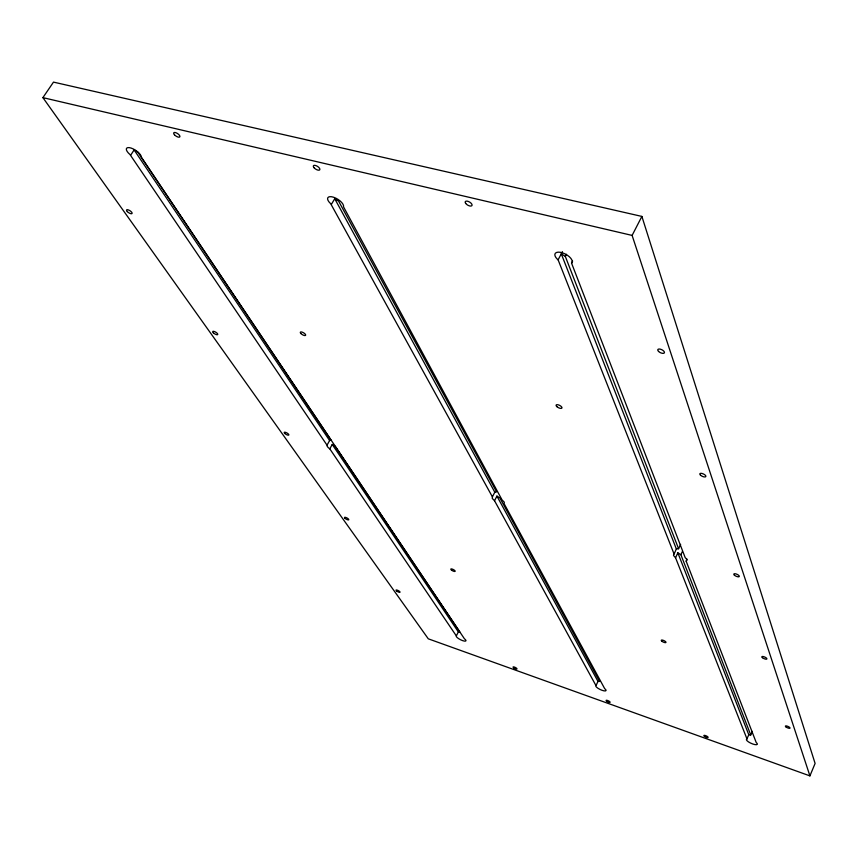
<?xml version="1.0" encoding="UTF-8"?>
<svg xmlns="http://www.w3.org/2000/svg" width="858" height="858" viewBox="0 0 858 858"><rect width="100%" height="100%" fill="white"/><g stroke="black" fill="none" stroke-linecap="round" stroke-linejoin="round"><path stroke-width="1.29" d="M809.92 775.889L815.1 763.427L641.881 216.42L53.496 82.111L42.9 97.63L428.292 638.824L809.92 775.889L632.11 235.414L641.881 216.42M687.054 559.116L686.132 561.1L756.188 742.449A5.995 1.684 24.1 0 1 752.713 743.983A5.995 1.684 24.1 0 1 746.728 739.092L748.82 734.866L750.729 734.952L752.262 731.381M750.729 734.952L680.898 554.718L682.421 551.447M747.018 739.028L675.557 557.764L673.476 555.426L676.351 548.97L678.581 548.734L680.63 544.347M675.557 557.764L677.852 552.842L680.898 554.718M596.128 685.381L597.994 681.434L599.624 681.434L499.892 497.919L496.921 496.106L494.54 500.74L595.902 685.456A5.695 1.566 25.6 0 0 602.08 690.315A5.695 1.566 25.6 0 0 604.643 688.566L504.15 503.764L504.3 502.209L502.037 499.882L343.532 206.853A9.116 3.915 31.7 0 0 338.063 199.421A9.116 3.915 31.7 0 0 328.496 197.072A9.116 3.915 31.7 0 0 330.684 203.7L492.395 496.857L492.267 498.423L494.54 500.74M456.435 635.714L458.354 631.949L459.727 631.885L335.146 446.224L332.239 444.465L329.794 448.841L456.263 635.799A5.459 1.459 26.9 0 0 462.591 640.615A5.459 1.459 26.9 0 0 464.36 638.684L141.409 157.346A8.794 3.4 33.8 0 0 135.328 150.118A8.794 3.4 33.8 0 0 126.823 148.037A8.794 3.4 33.8 0 0 129.987 154.547L326.984 445.109A6.671 2.156 29.1 0 0 329.236 448.444L329.794 448.841M492.395 496.857L494.798 492.202L496.61 491.881L338.653 201.212L334.738 198.724L331.435 204.29M686.132 561.1L686.464 560.95A7.347 2.595 24.9 0 0 685.21 557.668L571.557 263.138L572.618 261.122M678.581 548.734L565.336 256.445L566.495 254.268M674.034 553.914L558.108 259.835L562.44 251.651M327.155 444.937L329.611 440.551L331.081 440.165L137.913 152.295L134.116 149.925L130.738 155.116M571.557 263.138L571.932 262.784A9.588 4.494 28.2 0 0 567.288 255.169A9.588 4.494 28.2 0 0 556.434 252.509A9.588 4.494 28.2 0 0 557.357 259.223L558.108 259.835M42.9 97.63L632.11 235.414M565.336 256.445L561.282 253.829L676.351 548.97M134.116 149.925L329.611 440.551M332.239 444.465L458.354 631.949M334.738 198.724L494.798 492.202M496.921 496.106L597.994 681.434M677.852 552.842L748.82 734.866M127.306 211.594A3.26 1.18 33 0 0 132.035 213.535A3.26 1.18 33 0 0 128.646 210.017A3.26 1.18 33 0 0 127.306 211.594M213.31 332.786A2.917 0.987 31 0 0 217.642 334.62A2.917 0.987 31 0 0 214.736 331.66A2.917 0.987 31 0 0 213.31 332.786M284.706 433.387A2.638 0.837 29.5 0 0 288.706 435.113A2.638 0.837 29.5 0 0 286.175 432.582A2.638 0.837 29.5 0 0 284.706 433.387M344.916 518.243A2.424 0.719 28.4 0 0 348.627 519.873A2.424 0.719 28.4 0 0 346.396 517.674A2.424 0.719 28.4 0 0 344.916 518.243M658.569 351.448A3.668 1.652 25.9 0 0 664.307 352.949A3.668 1.652 25.9 0 0 660.435 349.195A3.668 1.652 25.9 0 0 658.569 351.448M734.416 575.182A2.992 1.062 24.2 0 0 739.146 576.673A2.992 1.062 24.2 0 0 736.132 573.97A2.992 1.062 24.2 0 0 734.416 575.182M762.387 657.657A2.746 0.879 23.9 0 0 766.73 659.116A2.746 0.879 23.9 0 0 764.006 656.756A2.746 0.879 23.9 0 0 762.387 657.657M786.282 727.176A2.531 0.74 23.7 0 0 790.014 728.12A2.531 0.74 23.7 0 0 786.807 726.007A2.531 0.74 23.7 0 0 786.282 727.176M700.514 475.182A3.293 1.308 24.8 0 0 705.705 476.705A3.293 1.308 24.8 0 0 702.305 473.541A3.293 1.308 24.8 0 0 700.514 475.182M396.739 591.076A2.242 0.611 27.6 0 0 400.01 592.213A2.242 0.611 27.6 0 0 397.351 590.186A2.242 0.611 27.6 0 0 396.739 591.076M174.464 134.781A3.668 1.491 33.9 0 0 179.794 136.915A3.668 1.491 33.9 0 0 176.105 132.786A3.668 1.491 33.9 0 0 174.464 134.781M314.007 167.685A3.754 1.641 32.3 0 0 319.659 169.927A3.754 1.641 32.3 0 0 316.173 165.701A3.754 1.641 32.3 0 0 314.007 167.685M465.701 203.443A3.872 1.813 30.1 0 0 471.707 205.823A3.872 1.813 30.1 0 0 468.468 201.501A3.872 1.813 30.1 0 0 465.701 203.443M704.375 736.228A2.317 0.633 24.6 0 0 708 737.537A2.317 0.633 24.6 0 0 705.63 735.628A2.317 0.633 24.6 0 0 704.375 736.228M606.617 701.158A2.242 0.611 25.5 0 0 610.059 702.402A2.242 0.611 25.5 0 0 607.646 700.503A2.242 0.611 25.5 0 0 606.617 701.158M513.663 667.814A2.177 0.579 26.4 0 0 516.945 668.993A2.177 0.579 26.4 0 0 514.478 667.106A2.177 0.579 26.4 0 0 513.663 667.814M300.858 333.494A3.067 1.115 30.4 0 0 305.491 335.435A3.067 1.115 30.4 0 0 302.595 332.303A3.067 1.115 30.4 0 0 300.858 333.494M556.928 406.681A3.26 1.298 27 0 0 561.893 408.097A3.26 1.298 27 0 0 558.29 404.847A3.26 1.298 27 0 0 556.928 406.681M451.533 570.12A2.424 0.719 27.3 0 0 455.126 571.331A2.424 0.719 27.3 0 0 452.316 569.111A2.424 0.719 27.3 0 0 451.533 570.12M661.85 641.194A2.585 0.804 25 0 0 665.872 642.556A2.585 0.804 25 0 0 663.17 640.293A2.585 0.804 25 0 0 661.85 641.194"/></g></svg>
